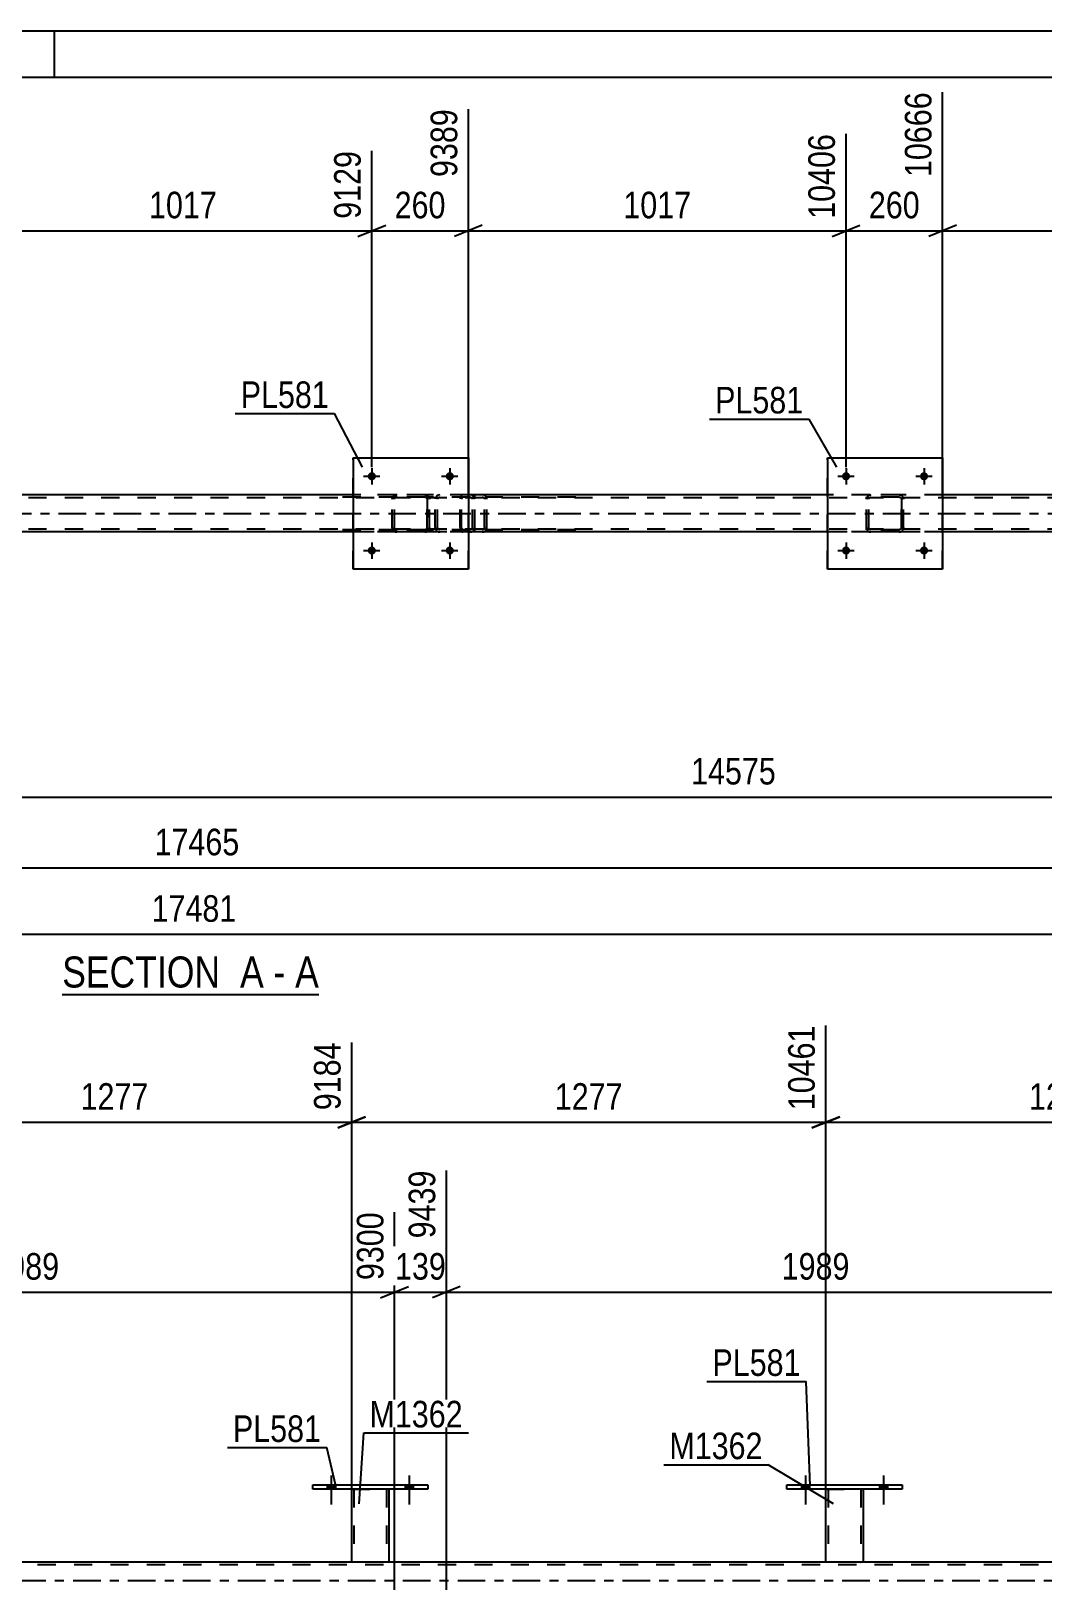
# Model space of a CAD drawing. Header units: millimetres. Extents: x 0 to 841, y 0 to 594.
# Drawn here: x 418.5 to 527.5, y 426.1 to 594 of the extents above; entities that cross this region are included whole.
import ezdxf

# ---------------------------------------------------------------- set-up
doc = ezdxf.new("R2010")
doc.units = ezdxf.units.MM
doc.linetypes.add('DXK_LINE_DOT2', pattern=[3.9198, 1.9599, -1.9599])
doc.linetypes.add('DXK_LINE_DOT3', pattern=[5.9187, 2.979, -0.9799, 0.9799, -0.9799])
doc.styles.add('Arial Narrow', font='ARIALN.TTF', dxfattribs={"height": 0.2})

# ---------------------------------------------------------------- blocks, each defined once
blk = doc.blocks.new('Unknown-275726623-1137')
at = {"color": 5, "linetype": 'Continuous'}
for p, q in [((841, 594), (0, 594)), ((421, 589), (421, 594)), ((836, 589), (5, 589))]:
    blk.add_line(p, q, dxfattribs=at)
blk = doc.blocks.new('Unknown-275726623-11 - 6077')
at = {"color": 6, "linetype": 'Continuous'}
blk.add_line((421.83, 490.23), (449.47, 490.23), dxfattribs=at)
at = {"color": 0, "linetype": 'Continuous'}
for points in [[(439.94, 490.98), (439.94, 494.48), (421.83, 494.48), (421.83, 490.98)], [(443.54, 490.98), (443.54, 494.48), (440.99, 494.48), (440.99, 490.98)], [(445.87, 490.98), (445.87, 494.48), (444.59, 494.48), (444.59, 490.98)], [(449.47, 490.98), (449.47, 494.48), (446.92, 494.48), (446.92, 490.98)]]:
    blk.add_wipeout(points, dxfattribs=at)
at = {"color": 7, "linetype": 'Continuous', "style": 'Arial Narrow'}
for s, p in [('SECTION ', (421.83, 490.98)), ('A', (440.99, 490.98)), ('A', (446.92, 490.98)), ('-', (444.59, 490.98))]:
    blk.add_text(s, height=3.34, dxfattribs=at).set_placement(p)
blk = doc.blocks.new('Part-275726623-6105 - 6077')
at = {"color": 2, "linetype": 'Continuous'}
for p, q in [((453.18, 544.05), (414.5, 544.05)), ((504.26, 544.05), (465.58, 544.05)), ((555.34, 544.05), (516.66, 544.05)), ((453.18, 540.05), (414.5, 540.05)), ((504.26, 540.05), (465.58, 540.05)), ((555.34, 540.05), (516.66, 540.05))]:
    blk.add_line(p, q, dxfattribs=at)
at = {"color": 7, "linetype": 'DXK_LINE_DOT2'}
for p, q in [((465.58, 544.05), (453.18, 544.05)), ((516.66, 544.05), (504.26, 544.05)), ((737.66, 543.73), (90, 543.73)), ((737.66, 540.37), (90, 540.37)), ((737.66, 540.05), (117.05, 540.05)), ((465.58, 540.05), (453.18, 540.05)), ((516.66, 540.05), (504.26, 540.05))]:
    blk.add_line(p, q, dxfattribs=at)
at = {"color": 7, "linetype": 'DXK_LINE_DOT3'}
blk.add_line((90, 542.05), (737.66, 542.05), dxfattribs=at)
blk = doc.blocks.new('Part-275726623-8659 - 6077')
at = {"color": 7, "linetype": 'DXK_LINE_DOT2'}
for p, q in [((457.68, 544.01), (457.86, 544.05)), ((457.86, 544.05), (457.68, 544.01)), ((460.9, 544.05), (457.86, 544.05)), ((460.9, 544.05), (461.08, 544.01)), ((461.08, 544.01), (460.9, 544.05)), ((457.38, 543.57), (457.42, 543.75)), ((457.42, 543.75), (457.38, 543.57)), ((457.38, 540.53), (457.38, 543.57)), ((457.38, 540.53), (457.38, 543.57)), ((457.62, 543.57), (457.64, 543.66)), ((457.62, 540.53), (457.62, 543.57)), ((457.62, 540.53), (457.62, 543.57)), ((457.64, 543.66), (457.69, 543.74)), ((457.69, 543.74), (457.77, 543.79)), ((457.77, 543.79), (457.86, 543.81)), ((460.9, 543.81), (457.86, 543.81)), ((460.9, 543.81), (460.99, 543.79)), ((460.99, 543.79), (461.07, 543.74)), ((461.07, 543.74), (461.12, 543.66)), ((461.12, 543.66), (461.14, 543.57)), ((461.14, 540.53), (461.14, 543.57)), ((461.14, 543.57), (461.14, 540.53)), ((461.34, 543.75), (461.38, 543.57)), ((461.38, 543.57), (461.34, 543.75)), ((461.38, 540.53), (461.38, 543.57)), ((461.38, 540.53), (461.38, 543.57)), ((457.42, 540.34), (457.38, 540.53)), ((457.38, 540.53), (457.42, 540.34)), ((457.64, 540.44), (457.62, 540.53)), ((457.69, 540.36), (457.64, 540.44)), ((457.86, 540.05), (457.68, 540.08)), ((457.68, 540.08), (457.86, 540.05)), ((457.77, 540.31), (457.69, 540.36)), ((457.86, 540.29), (457.77, 540.31)), ((460.9, 540.29), (457.86, 540.29)), ((460.9, 540.05), (457.86, 540.05)), ((460.99, 540.31), (460.9, 540.29)), ((461.08, 540.08), (460.9, 540.05)), ((460.9, 540.05), (461.08, 540.08)), ((461.07, 540.36), (460.99, 540.31)), ((461.12, 540.44), (461.07, 540.36)), ((461.14, 540.53), (461.12, 540.44)), ((461.38, 540.53), (461.34, 540.34)), ((461.34, 540.34), (461.38, 540.53))]:
    blk.add_line(p, q, dxfattribs=at)
at = {"color": 7, "linetype": 'DXK_LINE_DOT3'}
blk.add_line((459.38, 542.05), (459.38, 542.05), dxfattribs=at)
at = {"color": 7, "linetype": 'DXK_LINE_DOT2'}
for centre, start, end in [((457.86, 543.57), 112.5, 157.5), ((457.86, 543.57), 112.5, 157.5), ((460.9, 543.57), 22.5, 67.5), ((460.9, 543.57), 22.5, 67.5), ((457.86, 540.53), 202.5, 247.5), ((457.86, 540.53), 202.5, 247.5), ((460.9, 540.53), 292.5, 337.5), ((460.9, 540.53), 292.5, 337.5)]:
    blk.add_arc(centre, 0.48, start, end, dxfattribs=at)
blk = doc.blocks.new('Part-275726623-6174 - 6077')
at = {"color": 7, "linetype": 'DXK_LINE_DOT2'}
for p, q in [((464.99, 544.05), (464.88, 544.01)), ((477.14, 544.05), (464.99, 544.05)), ((466.26, 543.81), (466.26, 544.05)), ((467.27, 544.01), (467.08, 544.05)), ((464.74, 543.75), (464.71, 543.57)), ((464.71, 540.53), (464.71, 543.57)), ((464.79, 543.91), (464.74, 543.75)), ((464.88, 544.01), (464.79, 543.91)), ((464.85, 543.57), (464.86, 543.66)), ((464.85, 540.53), (464.85, 543.57)), ((464.86, 543.66), (464.89, 543.74)), ((464.89, 543.74), (464.93, 543.79)), ((464.93, 543.79), (464.99, 543.81)), ((477.14, 543.81), (464.99, 543.81)), ((467.08, 543.81), (467.17, 543.79)), ((467.17, 543.79), (467.25, 543.74)), ((467.25, 543.74), (467.31, 543.66)), ((467.31, 543.66), (467.33, 543.57)), ((467.33, 540.53), (467.33, 543.57)), ((467.56, 543.65), (467.54, 543.75)), ((467.58, 543.57), (467.56, 543.65)), ((467.58, 540.53), (467.58, 543.57)), ((464.71, 540.53), (464.74, 540.34)), ((464.74, 540.34), (464.79, 540.19)), ((464.79, 540.19), (464.88, 540.08)), ((464.86, 540.44), (464.85, 540.53)), ((464.89, 540.36), (464.86, 540.44)), ((464.88, 540.08), (464.99, 540.05)), ((464.93, 540.31), (464.89, 540.36)), ((464.99, 540.29), (464.93, 540.31)), ((477.14, 540.29), (464.99, 540.29)), ((477.14, 540.05), (464.99, 540.05)), ((466.26, 540.05), (466.26, 540.29)), ((467.17, 540.31), (467.08, 540.29)), ((467.08, 540.05), (467.27, 540.08)), ((467.25, 540.36), (467.17, 540.31)), ((467.31, 540.44), (467.25, 540.36)), ((467.33, 540.53), (467.31, 540.44)), ((467.54, 540.34), (467.56, 540.44)), ((467.56, 540.44), (467.58, 540.53))]:
    blk.add_line(p, q, dxfattribs=at)
for centre, start, end in [((467.09, 543.55), 23.8494, 68.8059), ((467.09, 540.54), 291.1941, 336.1506)]:
    blk.add_arc(centre, 0.492, start, end, dxfattribs=at)
blk = doc.blocks.new('Part-275726623-6182 - 6077')
at = {"color": 7, "linetype": 'DXK_LINE_DOT2'}
for p, q in [((465.75, 544.05), (450.76, 544.05)), ((462.52, 544.05), (462.32, 544.01)), ((465.95, 544.01), (465.75, 544.05)), ((465.75, 543.81), (450.76, 543.81)), ((462.04, 543.75), (462, 543.57)), ((462, 540.53), (462, 543.57)), ((462.26, 543.57), (462.28, 543.66)), ((462.26, 540.53), (462.26, 543.57)), ((462.28, 543.66), (462.33, 543.74)), ((462.33, 543.74), (462.42, 543.79)), ((462.42, 543.79), (462.52, 543.81)), ((465.75, 543.81), (465.85, 543.79)), ((465.85, 543.79), (465.93, 543.74)), ((465.93, 543.74), (465.99, 543.66)), ((465.99, 543.66), (466.01, 543.57)), ((466.01, 540.53), (466.01, 543.57)), ((466.24, 543.65), (466.22, 543.75)), ((466.26, 543.57), (466.24, 543.65)), ((466.26, 540.53), (466.26, 543.57)), ((465.75, 540.29), (450.76, 540.29)), ((465.75, 540.05), (450.76, 540.05)), ((462, 540.53), (462.04, 540.34)), ((462.28, 540.44), (462.26, 540.53)), ((462.33, 540.36), (462.28, 540.44)), ((462.32, 540.08), (462.52, 540.05)), ((462.42, 540.31), (462.33, 540.36)), ((462.52, 540.29), (462.42, 540.31)), ((465.85, 540.31), (465.75, 540.29)), ((465.75, 540.05), (465.95, 540.08)), ((465.93, 540.36), (465.85, 540.31)), ((465.99, 540.44), (465.93, 540.36)), ((466.01, 540.53), (465.99, 540.44)), ((466.22, 540.34), (466.24, 540.44)), ((466.24, 540.44), (466.26, 540.53))]:
    blk.add_line(p, q, dxfattribs=at)
for centre, start, end in [((462.5, 543.55), 110.7583, 155.68), ((465.77, 543.55), 24.32, 69.2417), ((462.5, 540.55), 204.32, 249.2417), ((465.77, 540.55), 290.7583, 335.68)]:
    blk.add_arc(centre, 0.496, start, end, dxfattribs=at)
blk = doc.blocks.new('Part-275726623-8661 - 6077')
at = {"color": 7, "linetype": 'DXK_LINE_DOT2'}
for p, q in [((508.76, 544.01), (508.94, 544.05)), ((508.94, 544.05), (508.76, 544.01)), ((511.98, 544.05), (508.94, 544.05)), ((511.98, 544.05), (512.17, 544.01)), ((512.17, 544.01), (511.98, 544.05)), ((508.46, 543.57), (508.5, 543.75)), ((508.5, 543.75), (508.46, 543.57)), ((508.46, 540.53), (508.46, 543.57)), ((508.46, 540.53), (508.46, 543.57)), ((508.7, 543.57), (508.72, 543.66)), ((508.7, 540.53), (508.7, 543.57)), ((508.7, 540.53), (508.7, 543.57)), ((508.72, 543.66), (508.77, 543.74)), ((508.77, 543.74), (508.85, 543.79)), ((508.85, 543.79), (508.94, 543.81)), ((511.98, 543.81), (508.94, 543.81)), ((511.98, 543.81), (512.07, 543.79)), ((512.07, 543.79), (512.15, 543.74)), ((512.15, 543.74), (512.2, 543.66)), ((512.2, 543.66), (512.22, 543.57)), ((512.22, 540.53), (512.22, 543.57)), ((512.22, 543.57), (512.22, 540.53)), ((512.43, 543.75), (512.46, 543.57)), ((512.46, 543.57), (512.43, 543.75)), ((512.46, 540.53), (512.46, 543.57)), ((512.46, 540.53), (512.46, 543.57)), ((508.5, 540.34), (508.46, 540.53)), ((508.46, 540.53), (508.5, 540.34)), ((508.72, 540.44), (508.7, 540.53)), ((508.77, 540.36), (508.72, 540.44)), ((508.94, 540.05), (508.76, 540.08)), ((508.76, 540.08), (508.94, 540.05)), ((508.85, 540.31), (508.77, 540.36)), ((508.94, 540.29), (508.85, 540.31)), ((511.98, 540.29), (508.94, 540.29)), ((511.98, 540.05), (508.94, 540.05)), ((512.07, 540.31), (511.98, 540.29)), ((512.17, 540.08), (511.98, 540.05)), ((511.98, 540.05), (512.17, 540.08)), ((512.15, 540.36), (512.07, 540.31)), ((512.2, 540.44), (512.15, 540.36)), ((512.22, 540.53), (512.2, 540.44)), ((512.46, 540.53), (512.43, 540.34)), ((512.43, 540.34), (512.46, 540.53))]:
    blk.add_line(p, q, dxfattribs=at)
at = {"color": 7, "linetype": 'DXK_LINE_DOT3'}
blk.add_line((510.46, 542.05), (510.46, 542.05), dxfattribs=at)
at = {"color": 7, "linetype": 'DXK_LINE_DOT2'}
for centre, start, end in [((508.94, 543.57), 112.5, 157.5), ((508.94, 543.57), 112.5, 157.5), ((511.98, 543.57), 22.5, 67.5), ((511.98, 543.57), 22.5, 67.5), ((508.94, 540.53), 202.5, 247.5), ((508.94, 540.53), 202.5, 247.5), ((511.98, 540.53), 292.5, 337.5), ((511.98, 540.53), 292.5, 337.5)]:
    blk.add_arc(centre, 0.48, start, end, dxfattribs=at)
blk = doc.blocks.new('Part-275726623-8660 - 6077')
at = {"color": 2, "linetype": 'Continuous'}
for p, q in [((453.18, 548.05), (453.18, 536.05)), ((453.18, 548.05), (465.58, 548.05)), ((465.58, 548.05), (465.58, 536.05)), ((465.58, 536.05), (453.18, 536.05))]:
    blk.add_line(p, q, dxfattribs=at)
at = {"color": 7, "linetype": 'DXK_LINE_DOT2'}
for p, q in [((453.18, 536.05), (453.18, 548.05)), ((465.58, 536.05), (465.58, 548.05))]:
    blk.add_line(p, q, dxfattribs=at)
blk = doc.blocks.new('Part-275726623-8662 - 6077')
at = {"color": 2, "linetype": 'Continuous'}
for p, q in [((504.26, 548.05), (504.26, 536.05)), ((504.26, 548.05), (516.66, 548.05)), ((516.66, 548.05), (516.66, 536.05)), ((516.66, 536.05), (504.26, 536.05))]:
    blk.add_line(p, q, dxfattribs=at)
at = {"color": 7, "linetype": 'DXK_LINE_DOT2'}
for p, q in [((504.26, 536.05), (504.26, 548.05)), ((516.66, 536.05), (516.66, 548.05))]:
    blk.add_line(p, q, dxfattribs=at)
blk = doc.blocks.new('Bolt-275726623-8686 - 6077')
at = {"linetype": 'Continuous'}
for points in [[(455.62, 538.05, -1), (454.74, 538.05, -1)], [(464.02, 538.05, -1), (463.14, 538.05, -1)]]:
    blk.add_hatch(color=1, dxfattribs=at).paths.add_polyline_path(points)
at = {"color": 1, "linetype": 'Continuous'}
for p, q in [((454.3, 538.05), (456.06, 538.05)), ((455.18, 538.93), (455.18, 537.17)), ((462.7, 538.05), (464.46, 538.05)), ((463.58, 538.93), (463.58, 537.17))]:
    blk.add_line(p, q, dxfattribs=at)
blk = doc.blocks.new('Bolt-275726623-8687 - 6077')
at = {"linetype": 'Continuous'}
for points in [[(455.62, 546.05, -1), (454.74, 546.05, -1)], [(464.02, 546.05, -1), (463.14, 546.05, -1)]]:
    blk.add_hatch(color=1, dxfattribs=at).paths.add_polyline_path(points)
at = {"color": 1, "linetype": 'Continuous'}
for p, q in [((454.3, 546.05), (456.06, 546.05)), ((455.18, 546.93), (455.18, 545.17)), ((462.7, 546.05), (464.46, 546.05)), ((463.58, 546.93), (463.58, 545.17))]:
    blk.add_line(p, q, dxfattribs=at)
blk = doc.blocks.new('Bolt-275726623-8688 - 6077')
at = {"linetype": 'Continuous'}
for points in [[(506.7, 538.05, -1), (505.82, 538.05, -1)], [(515.1, 538.05, -1), (514.22, 538.05, -1)]]:
    blk.add_hatch(color=1, dxfattribs=at).paths.add_polyline_path(points)
at = {"color": 1, "linetype": 'Continuous'}
for p, q in [((505.38, 538.05), (507.14, 538.05)), ((506.26, 538.93), (506.26, 537.17)), ((513.78, 538.05), (515.54, 538.05)), ((514.66, 538.93), (514.66, 537.17))]:
    blk.add_line(p, q, dxfattribs=at)
blk = doc.blocks.new('Bolt-275726623-8689 - 6077')
at = {"linetype": 'Continuous'}
for points in [[(506.7, 546.05, -1), (505.82, 546.05, -1)], [(515.1, 546.05, -1), (514.22, 546.05, -1)]]:
    blk.add_hatch(color=1, dxfattribs=at).paths.add_polyline_path(points)
at = {"color": 1, "linetype": 'Continuous'}
for p, q in [((505.38, 546.05), (507.14, 546.05)), ((506.26, 546.93), (506.26, 545.17)), ((513.78, 546.05), (515.54, 546.05)), ((514.66, 546.93), (514.66, 545.17))]:
    blk.add_line(p, q, dxfattribs=at)
blk = doc.blocks.new('Bolt-275726623-7744 - 4642')
at = {"linetype": 'Continuous'}
for points in [[(501.45, 436.93), (502.33, 436.93), (502.33, 437.41), (501.45, 437.41)], [(509.85, 436.93), (510.73, 436.93), (510.73, 437.41), (509.85, 437.41)]]:
    blk.add_hatch(color=1, dxfattribs=at).paths.add_polyline_path(points)
at = {"color": 1, "linetype": 'Continuous'}
for p, q in [((501.89, 438.41), (501.89, 435.29)), ((510.29, 438.41), (510.29, 435.29)), ((501.45, 437.41), (501.45, 436.93)), ((502.33, 437.41), (502.33, 436.93)), ((509.85, 437.41), (509.85, 436.93)), ((510.73, 437.41), (510.73, 436.93))]:
    blk.add_line(p, q, dxfattribs=at)
blk = doc.blocks.new('Part-275726623-4870 - 4642')
at = {"color": 7, "linetype": 'DXK_LINE_DOT2'}
for p, q in [((726.89, 428.77), (85.63, 428.77)), ((457.01, 429.09), (453.01, 429.09)), ((508.09, 429.09), (504.09, 429.09))]:
    blk.add_line(p, q, dxfattribs=at)
at = {"color": 2, "linetype": 'Continuous'}
for p, q in [((453.01, 429.09), (405.93, 429.09)), ((504.09, 429.09), (457.01, 429.09)), ((555.17, 429.09), (508.09, 429.09))]:
    blk.add_line(p, q, dxfattribs=at)
at = {"color": 7, "linetype": 'DXK_LINE_DOT3'}
blk.add_line((85.63, 427.09), (726.89, 427.09), dxfattribs=at)
blk = doc.blocks.new('Bolt-275726623-7742 - 4642')
at = {"linetype": 'Continuous'}
for points in [[(450.37, 436.93), (451.25, 436.93), (451.25, 437.41), (450.37, 437.41)], [(458.77, 436.93), (459.65, 436.93), (459.65, 437.41), (458.77, 437.41)]]:
    blk.add_hatch(color=1, dxfattribs=at).paths.add_polyline_path(points)
at = {"color": 1, "linetype": 'Continuous'}
for p, q in [((450.81, 438.41), (450.81, 435.29)), ((459.21, 438.41), (459.21, 435.29)), ((450.37, 437.41), (450.37, 436.93)), ((451.25, 437.41), (451.25, 436.93)), ((458.77, 437.41), (458.77, 436.93)), ((459.65, 437.41), (459.65, 436.93))]:
    blk.add_line(p, q, dxfattribs=at)
blk = doc.blocks.new('Part-275726623-7714 - 4642')
at = {"color": 7, "linetype": 'DXK_LINE_DOT2'}
for p, q in [((453.01, 436.94), (457.01, 436.94)), ((453.01, 436.93), (453.01, 436.94)), ((453.01, 436.94), (453.01, 436.93)), ((453.25, 436.94), (453.25, 429.09)), ((456.77, 436.94), (456.77, 429.09)), ((457.01, 436.94), (457.01, 436.93)), ((457.01, 436.93), (457.01, 436.94)), ((456.75, 429.09), (456.77, 429.09))]:
    blk.add_line(p, q, dxfattribs=at)
at = {"color": 2, "linetype": 'Continuous'}
for p, q in [((453.01, 429.09), (453.01, 436.93)), ((457.01, 436.93), (457.01, 429.09)), ((456.97, 429.09), (453.01, 429.09)), ((457.01, 429.09), (456.97, 429.09))]:
    blk.add_line(p, q, dxfattribs=at)
blk = doc.blocks.new('Part-275726623-7715 - 4642')
at = {"color": 2, "linetype": 'Continuous'}
for p, q in [((448.81, 436.93), (448.81, 437.41)), ((448.81, 437.41), (461.21, 437.41)), ((461.21, 436.93), (448.81, 436.93)), ((461.21, 437.41), (461.21, 436.93))]:
    blk.add_line(p, q, dxfattribs=at)
blk = doc.blocks.new('Part-275726623-7716 - 4642')
at = {"color": 7, "linetype": 'DXK_LINE_DOT2'}
for p, q in [((504.09, 436.94), (508.09, 436.94)), ((504.09, 436.93), (504.09, 436.94)), ((504.09, 436.94), (504.09, 436.93)), ((504.33, 436.94), (504.33, 429.09)), ((507.85, 436.94), (507.85, 429.09)), ((508.09, 436.94), (508.09, 436.93)), ((508.09, 436.93), (508.09, 436.94)), ((507.83, 429.09), (507.85, 429.09))]:
    blk.add_line(p, q, dxfattribs=at)
at = {"color": 2, "linetype": 'Continuous'}
for p, q in [((504.09, 429.09), (504.09, 436.93)), ((508.09, 436.93), (508.09, 429.09)), ((508.05, 429.09), (504.09, 429.09)), ((508.09, 429.09), (508.05, 429.09))]:
    blk.add_line(p, q, dxfattribs=at)
blk = doc.blocks.new('Part-275726623-7717 - 4642')
at = {"color": 2, "linetype": 'Continuous'}
for p, q in [((499.89, 436.93), (499.89, 437.41)), ((499.89, 437.41), (512.29, 437.41)), ((512.29, 436.93), (499.89, 436.93)), ((512.29, 437.41), (512.29, 436.93))]:
    blk.add_line(p, q, dxfattribs=at)
blk = doc.blocks.new('Bolt-275726623-7741 - 4642')
at = {"linetype": 'Continuous'}
for points in [[(450.37, 436.93), (451.25, 436.93), (451.25, 437.41), (450.37, 437.41)], [(458.77, 436.93), (459.65, 436.93), (459.65, 437.41), (458.77, 437.41)]]:
    blk.add_hatch(color=1, dxfattribs=at).paths.add_polyline_path(points)
at = {"color": 1, "linetype": 'Continuous'}
for p, q in [((450.81, 438.41), (450.81, 435.29)), ((459.21, 438.41), (459.21, 435.29)), ((450.37, 437.41), (450.37, 436.93)), ((451.25, 437.41), (451.25, 436.93)), ((458.77, 437.41), (458.77, 436.93)), ((459.65, 437.41), (459.65, 436.93))]:
    blk.add_line(p, q, dxfattribs=at)
blk = doc.blocks.new('Bolt-275726623-7743 - 4642')
at = {"linetype": 'Continuous'}
for points in [[(501.45, 436.93), (502.33, 436.93), (502.33, 437.41), (501.45, 437.41)], [(509.85, 436.93), (510.73, 436.93), (510.73, 437.41), (509.85, 437.41)]]:
    blk.add_hatch(color=1, dxfattribs=at).paths.add_polyline_path(points)
at = {"color": 1, "linetype": 'Continuous'}
for p, q in [((501.89, 438.41), (501.89, 435.29)), ((510.29, 438.41), (510.29, 435.29)), ((501.45, 437.41), (501.45, 436.93)), ((502.33, 437.41), (502.33, 436.93)), ((509.85, 437.41), (509.85, 436.93)), ((510.73, 437.41), (510.73, 436.93))]:
    blk.add_line(p, q, dxfattribs=at)
blk = doc.blocks.new('StraightDimension-275726623-20582 - 6077')
at = {"color": 7, "linetype": 'Continuous'}
for p, q in [((516.66, 545.05), (516.66, 587.43)), ((506.26, 547.05), (506.26, 582.93)), ((504.76, 571.89), (507.76, 573.09)), ((518.16, 573.09), (515.16, 571.89)), ((506.26, 572.49), (516.66, 572.49))]:
    blk.add_line(p, q, dxfattribs=at)
at = {"color": 0}
blk.add_wipeout([(514.8, 573.24), (514.8, 577.44), (508.12, 577.44), (508.12, 573.24)], dxfattribs=at)
at = {"color": 3, "style": 'Arial Narrow'}
blk.add_text('260', height=2.863, dxfattribs=at).set_placement((508.72, 573.84))
at = {"color": 0, "linetype": 'Continuous'}
blk.add_wipeout([(516.06, 588.03), (511.86, 588.03), (511.86, 577.69), (516.06, 577.69)], dxfattribs=at)
at = {"color": 3, "linetype": 'Continuous', "style": 'Arial Narrow'}
blk.add_text('10666', height=2.863, rotation=90.0002, dxfattribs=at).set_placement((515.46, 578.29))
blk = doc.blocks.new('StraightDimension-275726623-20583 - 6077')
at = {"color": 7, "linetype": 'Continuous'}
for p, q in [((465.58, 545.05), (465.58, 585.61)), ((506.26, 547.05), (506.26, 582.93)), ((467.08, 573.09), (464.08, 571.89)), ((504.76, 571.89), (507.76, 573.09)), ((465.58, 572.49), (506.26, 572.49))]:
    blk.add_line(p, q, dxfattribs=at)
at = {"color": 0, "linetype": 'Continuous'}
blk.add_wipeout([(505.66, 583.53), (501.46, 583.53), (501.46, 573.19), (505.66, 573.19)], dxfattribs=at)
at = {"color": 0}
blk.add_wipeout([(490.18, 573.24), (490.18, 577.44), (481.67, 577.44), (481.67, 573.24)], dxfattribs=at)
at = {"color": 3, "linetype": 'Continuous', "style": 'Arial Narrow'}
blk.add_text('10406', height=2.863, rotation=90.0002, dxfattribs=at).set_placement((505.06, 573.79))
at = {"color": 3, "style": 'Arial Narrow'}
blk.add_text('1017', height=2.863, dxfattribs=at).set_placement((482.27, 573.84))
blk = doc.blocks.new('StraightDimension-275726623-20585 - 6077')
at = {"color": 7, "linetype": 'Continuous'}
for p, q in [((414.5, 545.05), (414.5, 585.61)), ((455.18, 547.05), (455.18, 581.11)), ((416, 573.09), (413, 571.89)), ((453.68, 571.89), (456.68, 573.09)), ((414.5, 572.49), (455.18, 572.49))]:
    blk.add_line(p, q, dxfattribs=at)
at = {"color": 0, "linetype": 'Continuous'}
blk.add_wipeout([(454.58, 581.71), (450.38, 581.71), (450.38, 573.19), (454.58, 573.19)], dxfattribs=at)
at = {"color": 0}
blk.add_wipeout([(439.1, 573.24), (439.1, 577.44), (430.58, 577.44), (430.58, 573.24)], dxfattribs=at)
at = {"color": 3, "linetype": 'Continuous', "style": 'Arial Narrow'}
blk.add_text('9129', height=2.863, rotation=90.0002, dxfattribs=at).set_placement((453.98, 573.79))
at = {"color": 3, "style": 'Arial Narrow'}
blk.add_text('1017', height=2.863, dxfattribs=at).set_placement((431.18, 573.84))
blk = doc.blocks.new('StraightDimension-275726623-6455 - 6077')
at = {"color": 7, "linetype": 'Continuous'}
blk.add_line((89.36, 496.71), (782.69, 496.71), dxfattribs=at)
at = {"color": 0}
blk.add_wipeout([(441.2, 497.46), (441.2, 501.66), (430.86, 501.66), (430.86, 497.46)], dxfattribs=at)
at = {"color": 3, "style": 'Arial Narrow'}
blk.add_text('17481', height=2.863, dxfattribs=at).set_placement((431.46, 498.06))
blk = doc.blocks.new('StraightDimension-275726623-6560 - 6077')
at = {"color": 7, "linetype": 'Continuous'}
blk.add_line((90, 503.87), (782.69, 503.87), dxfattribs=at)
at = {"color": 0}
blk.add_wipeout([(441.52, 504.62), (441.52, 508.82), (431.18, 508.82), (431.18, 504.62)], dxfattribs=at)
at = {"color": 3, "style": 'Arial Narrow'}
blk.add_text('17465', height=2.863, dxfattribs=at).set_placement((431.78, 505.22))
blk = doc.blocks.new('StraightDimension-275726623-6610 - 6077')
at = {"color": 7, "linetype": 'Continuous'}
blk.add_line((205.6, 511.5), (782.69, 511.5), dxfattribs=at)
at = {"color": 0}
blk.add_wipeout([(499.31, 512.25), (499.31, 516.45), (488.97, 516.45), (488.97, 512.25)], dxfattribs=at)
at = {"color": 3, "style": 'Arial Narrow'}
blk.add_text('14575', height=2.863, dxfattribs=at).set_placement((489.57, 512.85))
blk = doc.blocks.new('StraightDimension-275726623-20581 - 6077')
at = {"color": 7, "linetype": 'Continuous'}
for p, q in [((516.66, 545.05), (516.66, 587.43)), ((557.34, 547.05), (557.34, 582.93)), ((518.16, 573.09), (515.16, 571.89)), ((555.84, 571.89), (558.84, 573.09)), ((516.66, 572.49), (557.34, 572.49))]:
    blk.add_line(p, q, dxfattribs=at)
at = {"color": 0, "linetype": 'Continuous'}
blk.add_wipeout([(556.74, 583.53), (552.54, 583.53), (552.54, 573.19), (556.74, 573.19)], dxfattribs=at)
at = {"color": 0}
blk.add_wipeout([(541.26, 573.24), (541.26, 577.44), (532.75, 577.44), (532.75, 573.24)], dxfattribs=at)
at = {"color": 3, "linetype": 'Continuous', "style": 'Arial Narrow'}
blk.add_text('11683', height=2.863, rotation=90.0002, dxfattribs=at).set_placement((556.14, 573.79))
at = {"color": 3, "style": 'Arial Narrow'}
blk.add_text('1017', height=2.863, dxfattribs=at).set_placement((533.35, 573.84))
blk = doc.blocks.new('StraightDimension-275726623-20584 - 6077')
at = {"color": 7, "linetype": 'Continuous'}
for p, q in [((465.58, 545.05), (465.58, 585.61)), ((455.18, 547.05), (455.18, 581.11)), ((453.68, 571.89), (456.68, 573.09)), ((467.08, 573.09), (464.08, 571.89)), ((455.18, 572.49), (465.58, 572.49))]:
    blk.add_line(p, q, dxfattribs=at)
at = {"color": 0}
blk.add_wipeout([(463.72, 573.24), (463.72, 577.44), (457.04, 577.44), (457.04, 573.24)], dxfattribs=at)
at = {"color": 3, "style": 'Arial Narrow'}
blk.add_text('260', height=2.863, dxfattribs=at).set_placement((457.64, 573.84))
at = {"color": 0, "linetype": 'Continuous'}
blk.add_wipeout([(464.98, 586.21), (460.78, 586.21), (460.78, 577.69), (464.98, 577.69)], dxfattribs=at)
at = {"color": 3, "linetype": 'Continuous', "style": 'Arial Narrow'}
blk.add_text('9389', height=2.863, rotation=90.0002, dxfattribs=at).set_placement((464.38, 578.29))
blk = doc.blocks.new('StraightDimension-275726623-21905 - 4642')
at = {"color": 7, "linetype": 'Continuous'}
for p, q in [((504.09, 436.19), (504.09, 486.9)), ((453.01, 436.19), (453.01, 485.07)), ((454.51, 477.06), (451.51, 475.86)), ((502.59, 475.86), (505.59, 477.06)), ((453.01, 476.46), (504.09, 476.46))]:
    blk.add_line(p, q, dxfattribs=at)
at = {"color": 0, "linetype": 'Continuous'}
blk.add_wipeout([(503.49, 487.5), (499.29, 487.5), (499.29, 477.16), (503.49, 477.16)], dxfattribs=at)
at = {"color": 0}
blk.add_wipeout([(482.81, 477.21), (482.81, 481.41), (474.29, 481.41), (474.29, 477.21)], dxfattribs=at)
at = {"color": 3, "linetype": 'Continuous', "style": 'Arial Narrow'}
blk.add_text('10461', height=2.863, rotation=90.0002, dxfattribs=at).set_placement((502.89, 477.76))
at = {"color": 3, "style": 'Arial Narrow'}
blk.add_text('1277', height=2.863, dxfattribs=at).set_placement((474.89, 477.81))
blk = doc.blocks.new('StraightDimension-275726623-5370 - 4642')
at = {"color": 7, "linetype": 'Continuous'}
for p, q in [((378.07, 426.09), (378.07, 471.27)), ((457.63, 426.09), (457.63, 466.77)), ((379.57, 458.76), (376.57, 457.56)), ((456.13, 457.56), (459.13, 458.76)), ((378.07, 458.16), (457.63, 458.16))]:
    blk.add_line(p, q, dxfattribs=at)
at = {"color": 0, "linetype": 'Continuous'}
blk.add_wipeout([(457.03, 467.37), (452.83, 467.37), (452.83, 458.86), (457.03, 458.86)], dxfattribs=at)
at = {"color": 0}
blk.add_wipeout([(422.11, 458.91), (422.11, 463.11), (413.6, 463.11), (413.6, 458.91)], dxfattribs=at)
at = {"color": 3, "linetype": 'Continuous', "style": 'Arial Narrow'}
blk.add_text('9300', height=2.863, rotation=90.0002, dxfattribs=at).set_placement((456.43, 459.46))
at = {"color": 3, "style": 'Arial Narrow'}
blk.add_text('1989', height=2.863, dxfattribs=at).set_placement((414.2, 459.51))
blk = doc.blocks.new('StraightDimension-275726623-5394 - 4642')
at = {"color": 7, "linetype": 'Continuous'}
for p, q in [((463.21, 426.09), (463.21, 471.27)), ((457.63, 426.09), (457.63, 466.77)), ((456.13, 457.56), (459.13, 458.76)), ((464.71, 458.76), (461.71, 457.56)), ((457.63, 458.16), (463.21, 458.16))]:
    blk.add_line(p, q, dxfattribs=at)
at = {"color": 0}
blk.add_wipeout([(463.76, 458.91), (463.76, 463.11), (457.08, 463.11), (457.08, 458.91)], dxfattribs=at)
at = {"color": 3, "style": 'Arial Narrow'}
blk.add_text('139', height=2.863, dxfattribs=at).set_placement((457.68, 459.51))
at = {"color": 0, "linetype": 'Continuous'}
blk.add_wipeout([(462.61, 471.87), (458.41, 471.87), (458.41, 463.36), (462.61, 463.36)], dxfattribs=at)
at = {"color": 3, "linetype": 'Continuous', "style": 'Arial Narrow'}
blk.add_text('9439', height=2.863, rotation=90.0002, dxfattribs=at).set_placement((462.01, 463.96))
blk = doc.blocks.new('StraightDimension-275726623-5418 - 4642')
at = {"color": 7, "linetype": 'Continuous'}
for p, q in [((463.21, 426.09), (463.21, 471.27)), ((542.77, 426.09), (542.77, 468.6)), ((464.71, 458.76), (461.71, 457.56)), ((541.27, 457.56), (544.27, 458.76)), ((463.21, 458.16), (542.77, 458.16))]:
    blk.add_line(p, q, dxfattribs=at)
at = {"color": 0, "linetype": 'Continuous'}
blk.add_wipeout([(542.17, 469.2), (537.97, 469.2), (537.97, 458.86), (542.17, 458.86)], dxfattribs=at)
at = {"color": 0}
blk.add_wipeout([(507.24, 458.91), (507.24, 463.11), (498.73, 463.11), (498.73, 458.91)], dxfattribs=at)
at = {"color": 3, "linetype": 'Continuous', "style": 'Arial Narrow'}
blk.add_text('11428', height=2.863, rotation=90.0002, dxfattribs=at).set_placement((541.57, 459.46))
at = {"color": 3, "style": 'Arial Narrow'}
blk.add_text('1989', height=2.863, dxfattribs=at).set_placement((499.33, 459.51))
blk = doc.blocks.new('StraightDimension-275726623-21904 - 4642')
at = {"color": 7, "linetype": 'Continuous'}
for p, q in [((504.09, 436.19), (504.09, 486.9)), ((555.17, 436.19), (555.17, 486.9)), ((505.59, 477.06), (502.59, 475.86)), ((553.67, 475.86), (556.67, 477.06)), ((504.09, 476.46), (555.17, 476.46))]:
    blk.add_line(p, q, dxfattribs=at)
at = {"color": 0, "linetype": 'Continuous'}
blk.add_wipeout([(554.57, 487.5), (550.37, 487.5), (550.37, 477.16), (554.57, 477.16)], dxfattribs=at)
at = {"color": 0}
blk.add_wipeout([(533.89, 477.21), (533.89, 481.41), (525.37, 481.41), (525.37, 477.21)], dxfattribs=at)
at = {"color": 3, "linetype": 'Continuous', "style": 'Arial Narrow'}
blk.add_text('11738', height=2.863, rotation=90.0002, dxfattribs=at).set_placement((553.97, 477.76))
at = {"color": 3, "style": 'Arial Narrow'}
blk.add_text('1277', height=2.863, dxfattribs=at).set_placement((525.97, 477.81))
blk = doc.blocks.new('StraightDimension-275726623-21906 - 4642')
at = {"color": 7, "linetype": 'Continuous'}
for p, q in [((401.93, 436.19), (401.93, 485.07)), ((453.01, 436.19), (453.01, 485.07)), ((403.43, 477.06), (400.43, 475.86)), ((451.51, 475.86), (454.51, 477.06)), ((401.93, 476.46), (453.01, 476.46))]:
    blk.add_line(p, q, dxfattribs=at)
at = {"color": 0, "linetype": 'Continuous'}
blk.add_wipeout([(452.41, 485.67), (448.21, 485.67), (448.21, 477.16), (452.41, 477.16)], dxfattribs=at)
at = {"color": 0}
blk.add_wipeout([(431.73, 477.21), (431.73, 481.41), (423.21, 481.41), (423.21, 477.21)], dxfattribs=at)
at = {"color": 3, "linetype": 'Continuous', "style": 'Arial Narrow'}
blk.add_text('9184', height=2.863, rotation=90.0002, dxfattribs=at).set_placement((451.81, 477.76))
at = {"color": 3, "style": 'Arial Narrow'}
blk.add_text('1277', height=2.863, dxfattribs=at).set_placement((423.81, 477.81))
blk = doc.blocks.new('Mark-275726623-21307 - 6077')
at = {"color": 0}
blk.add_wipeout([(450.57, 553.41), (450.57, 556.41), (441.06, 556.41), (441.06, 553.41)], dxfattribs=at)
blk.add_wipeout([(450.57, 553.41), (450.57, 556.41), (441.06, 556.41), (441.06, 553.41)], dxfattribs=at)
at = {"color": 30, "linetype": 'Continuous'}
for p in [(440.46, 552.81), (454.19, 547.02)]:
    blk.add_line(p, (451.17, 552.81), dxfattribs=at)
at = {"color": 3, "style": 'Arial Narrow'}
blk.add_text('PL581', height=2.863, dxfattribs=at).set_placement((441.06, 553.41))
blk = doc.blocks.new('Mark-275726623-21310 - 6077')
at = {"color": 0}
blk.add_wipeout([(501.67, 552.82), (501.67, 555.82), (492.16, 555.82), (492.16, 552.82)], dxfattribs=at)
blk.add_wipeout([(501.67, 552.82), (501.67, 555.82), (492.16, 555.82), (492.16, 552.82)], dxfattribs=at)
at = {"color": 30, "linetype": 'Continuous'}
for p in [(491.56, 552.22), (505.27, 547.02)]:
    blk.add_line(p, (502.27, 552.22), dxfattribs=at)
at = {"color": 3, "style": 'Arial Narrow'}
blk.add_text('PL581', height=2.863, dxfattribs=at).set_placement((492.16, 552.82))
blk = doc.blocks.new('Mark-275726623-21618 - 4642')
at = {"color": 0}
blk.add_wipeout([(497.28, 440.17), (497.28, 443.17), (487.23, 443.17), (487.23, 440.17)], dxfattribs=at)
blk.add_wipeout([(497.28, 440.17), (497.28, 443.17), (487.23, 443.17), (487.23, 440.17)], dxfattribs=at)
at = {"color": 30, "linetype": 'Continuous'}
for p in [(486.63, 439.57), (504.9, 435.36)]:
    blk.add_line(p, (497.88, 439.57), dxfattribs=at)
at = {"color": 3, "style": 'Arial Narrow'}
blk.add_text('M1362', height=2.863, dxfattribs=at).set_placement((487.23, 440.17))
blk = doc.blocks.new('Mark-275726623-21615 - 4642')
at = {"color": 0}
blk.add_wipeout([(449.72, 442.02), (449.72, 445.02), (440.22, 445.02), (440.22, 442.02)], dxfattribs=at)
blk.add_wipeout([(449.72, 442.02), (449.72, 445.02), (440.22, 445.02), (440.22, 442.02)], dxfattribs=at)
at = {"color": 30, "linetype": 'Continuous'}
for p in [(439.62, 441.42), (451.3, 437.31)]:
    blk.add_line(p, (450.32, 441.42), dxfattribs=at)
at = {"color": 3, "style": 'Arial Narrow'}
blk.add_text('PL581', height=2.863, dxfattribs=at).set_placement((440.22, 442.02))
blk = doc.blocks.new('Mark-275726623-21612 - 4642')
at = {"color": 0}
blk.add_wipeout([(464.98, 443.59), (464.98, 446.59), (454.93, 446.59), (454.93, 443.59)], dxfattribs=at)
blk.add_wipeout([(464.98, 443.59), (464.98, 446.59), (454.93, 446.59), (454.93, 443.59)], dxfattribs=at)
at = {"color": 30, "linetype": 'Continuous'}
for p, q in [((453.82, 435.36), (454.33, 442.99)), ((454.33, 442.99), (465.58, 442.99))]:
    blk.add_line(p, q, dxfattribs=at)
at = {"color": 3, "style": 'Arial Narrow'}
blk.add_text('M1362', height=2.863, dxfattribs=at).set_placement((454.93, 443.59))
blk = doc.blocks.new('Mark-275726623-21621 - 4642')
at = {"color": 0}
blk.add_wipeout([(501.37, 449.14), (501.37, 452.14), (491.87, 452.14), (491.87, 449.14)], dxfattribs=at)
blk.add_wipeout([(501.37, 449.14), (501.37, 452.14), (491.87, 452.14), (491.87, 449.14)], dxfattribs=at)
at = {"color": 30, "linetype": 'Continuous'}
for p in [(491.27, 448.54), (502.38, 437.31)]:
    blk.add_line(p, (501.97, 448.54), dxfattribs=at)
at = {"color": 3, "style": 'Arial Narrow'}
blk.add_text('PL581', height=2.863, dxfattribs=at).set_placement((491.87, 449.14))

msp = doc.modelspace()

# ---------------------------------------------------------------- block references
for name in ['Unknown-275726623-1137', 'Part-275726623-8660 - 6077', 'Part-275726623-8662 - 6077', 'Bolt-275726623-8687 - 6077', 'Bolt-275726623-8689 - 6077', 'Part-275726623-6105 - 6077', 'Part-275726623-6182 - 6077', 'Part-275726623-8659 - 6077', 'Part-275726623-6174 - 6077', 'Part-275726623-8661 - 6077', 'Bolt-275726623-8686 - 6077', 'Bolt-275726623-8688 - 6077', 'Bolt-275726623-7742 - 4642', 'Bolt-275726623-7741 - 4642', 'Bolt-275726623-7744 - 4642', 'Bolt-275726623-7743 - 4642', 'Part-275726623-7715 - 4642', 'Part-275726623-7714 - 4642', 'Part-275726623-7717 - 4642', 'Part-275726623-7716 - 4642', 'Part-275726623-4870 - 4642']:
    msp.add_blockref(name, (0, 0))

# ---------------------------------------------------------------- next in the draw order: block references
for name in ['StraightDimension-275726623-20582 - 6077', 'StraightDimension-275726623-20585 - 6077', 'Unknown-275726623-11 - 6077', 'StraightDimension-275726623-21905 - 4642']:
    msp.add_blockref(name, (0, 0))

# ---------------------------------------------------------------- next in the draw order: block references
for name in ['StraightDimension-275726623-20581 - 6077', 'StraightDimension-275726623-20583 - 6077', 'StraightDimension-275726623-6455 - 6077', 'StraightDimension-275726623-5370 - 4642']:
    msp.add_blockref(name, (0, 0))

# ---------------------------------------------------------------- next in the draw order: block references
for name in ['StraightDimension-275726623-20584 - 6077', 'Mark-275726623-21310 - 6077', 'StraightDimension-275726623-6560 - 6077', 'StraightDimension-275726623-21906 - 4642', 'StraightDimension-275726623-5394 - 4642']:
    msp.add_blockref(name, (0, 0))

# ---------------------------------------------------------------- next in the draw order: block references
for name in ['Mark-275726623-21307 - 6077', 'StraightDimension-275726623-6610 - 6077', 'StraightDimension-275726623-5418 - 4642', 'Mark-275726623-21615 - 4642']:
    msp.add_blockref(name, (0, 0))

# ---------------------------------------------------------------- next in the draw order: block references
for name in ['StraightDimension-275726623-21904 - 4642', 'Mark-275726623-21612 - 4642']:
    msp.add_blockref(name, (0, 0))

# ---------------------------------------------------------------- next in the draw order: block references
msp.add_blockref('Mark-275726623-21618 - 4642', (0, 0))

# ---------------------------------------------------------------- next in the draw order: block references
msp.add_blockref('Mark-275726623-21621 - 4642', (0, 0))

doc.saveas('drawing.dxf')
